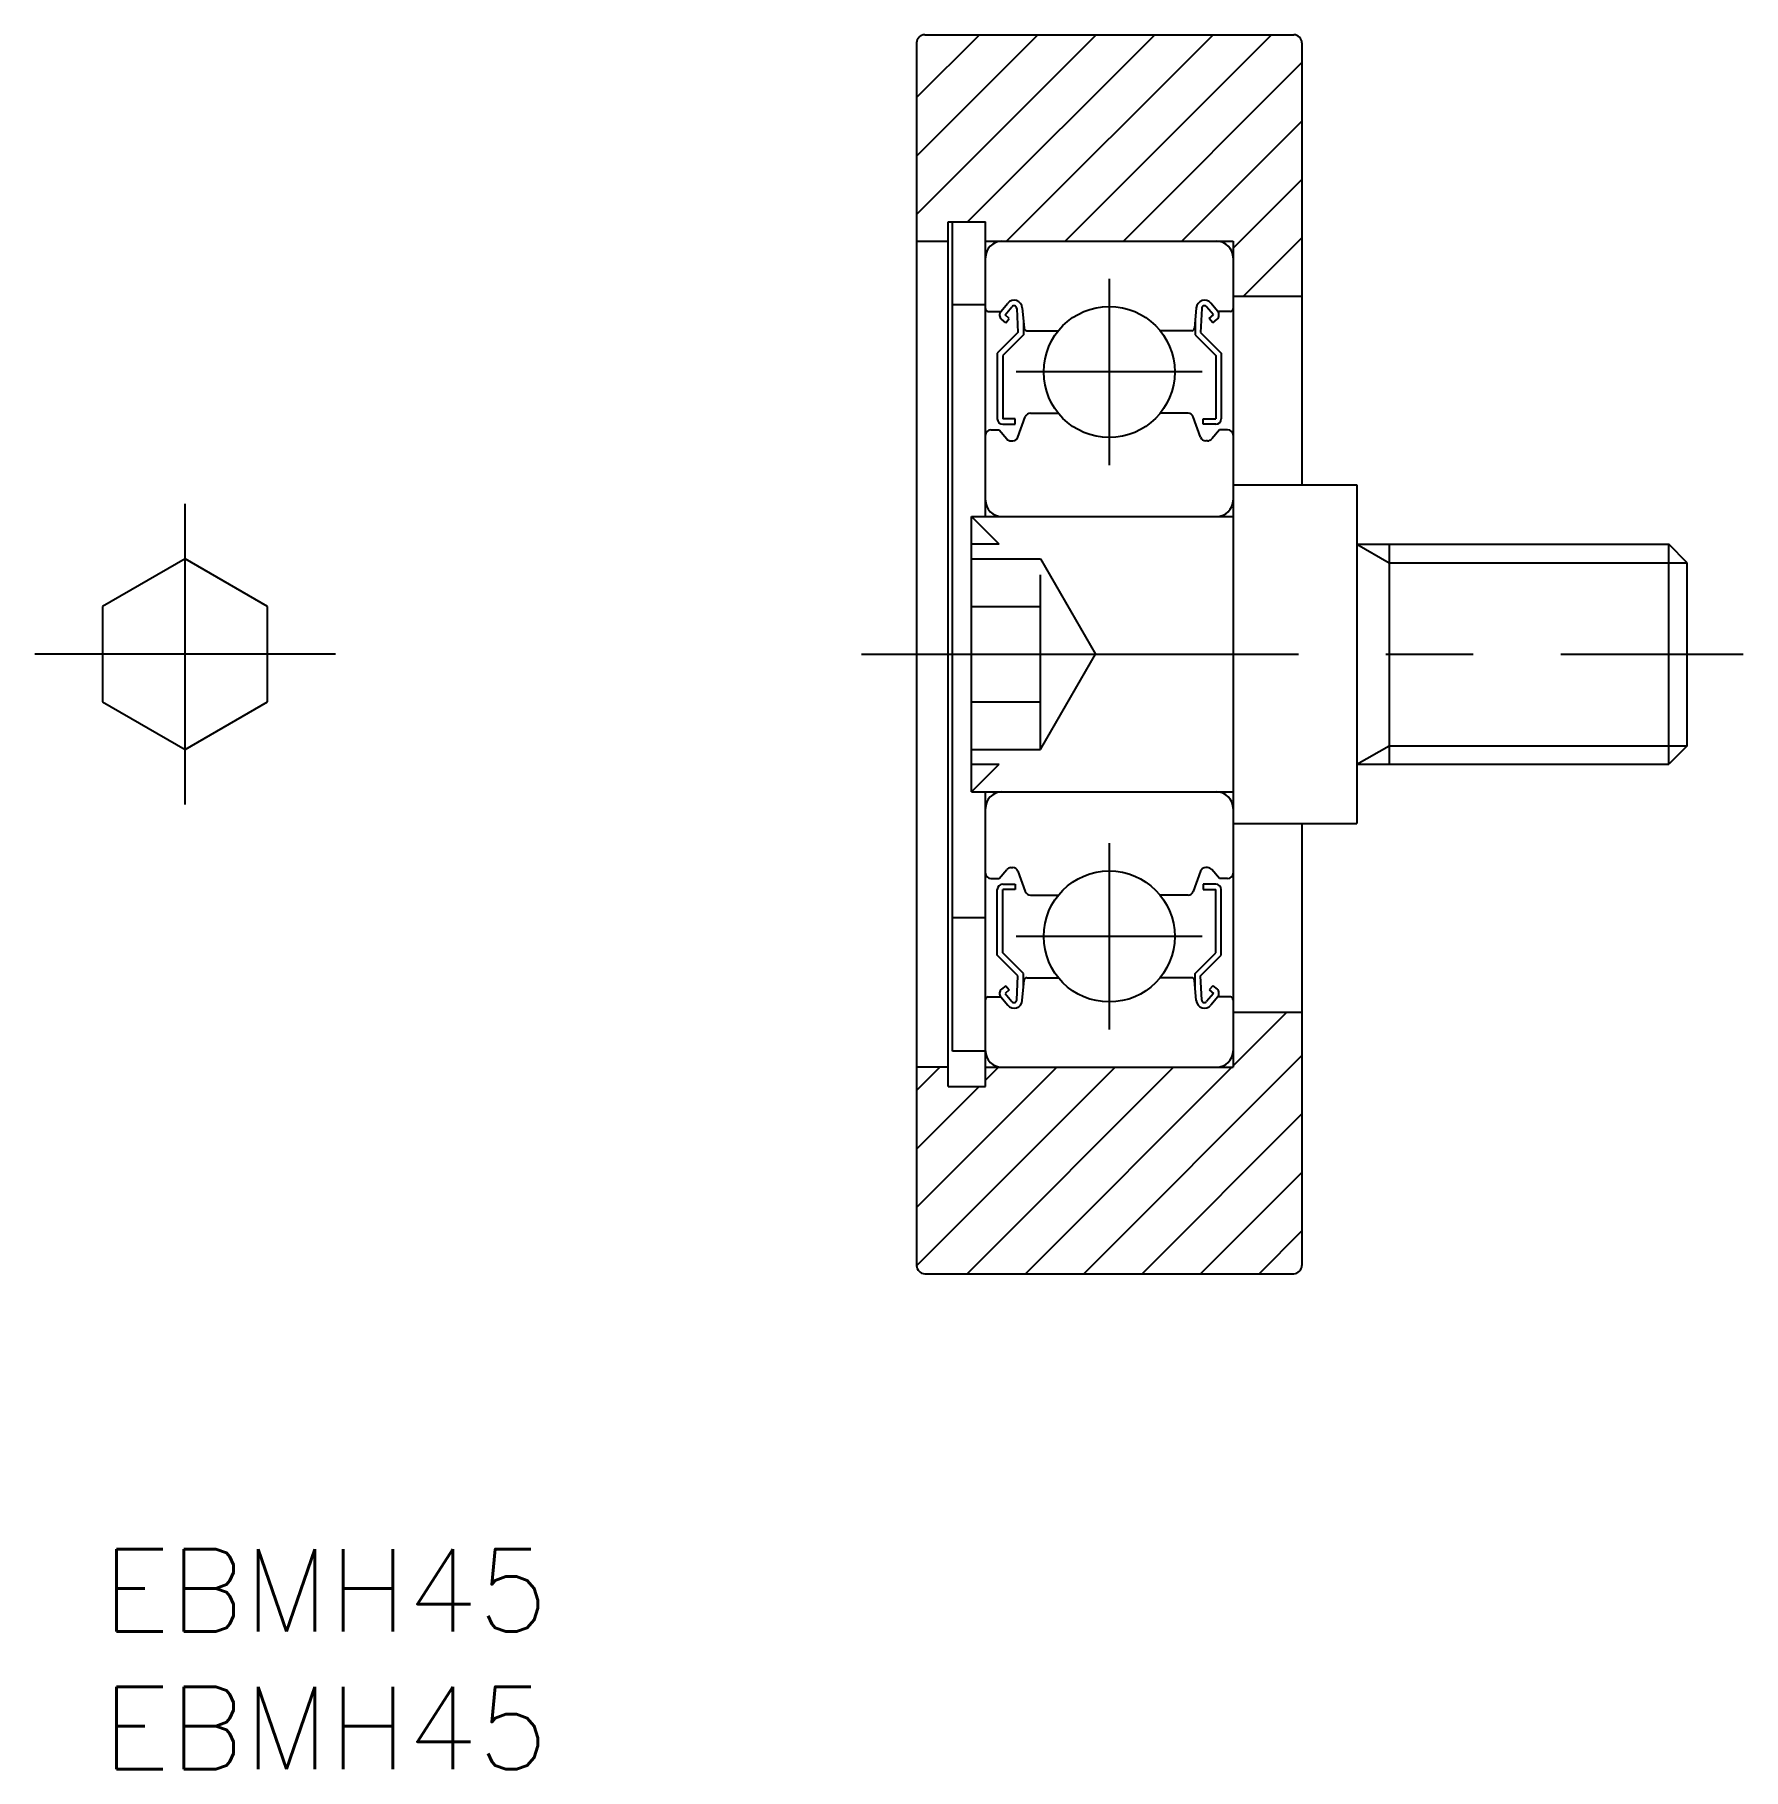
# Model space of a CAD drawing. Extents: x -2.5 to 59.6, y -8 to 55.
import ezdxf

# ---------------------------------------------------------------- set-up
doc = ezdxf.new("R2010")
doc.units = 0
doc.header["$LTSCALE"] = 0.5
doc.linetypes.add('CENTER', pattern=[50.8, 31.75, -6.35, 6.35, -6.35])
doc.linetypes.add('DASHED', pattern=[19.05, 12.7, -6.35])
for name, color, linetype in [('MSM_CENTER', 1, 'CENTER'), ('MSM_CONTINUOUS', 7, 'CONTINUOUS'), ('MSM_DASHED', 4, 'DASHED'), ('MSM_NARROW', 5, 'CONTINUOUS'), ('MSM_PART_NUMBER', 7, 'CONTINUOUS')]:
    doc.layers.add(name, color=color, linetype=linetype)
doc.styles.get("Standard").update_dxf_attribs({"font": 'txt.shx', "height": 3, "bigfont": 'bigfont.shx'})

# ---------------------------------------------------------------- blocks, each defined once
blk = doc.blocks.new('*U10')
at = {"layer": 'MSM_PART_NUMBER'}
blk.add_text('EBMH45', height=3, dxfattribs=at).set_placement((0, -3))
blk = doc.blocks.new('*U11')
at = {"layer": 'MSM_PART_NUMBER'}
blk.add_text('EBMH45', height=3, dxfattribs=at).set_placement((0, -8))

msp = doc.modelspace()

# ---------------------------------------------------------------- linework, layer by layer
at = {"layer": 'MSM_CENTER'}
for p, q in [((36.576, 46.131), (36.576, 39.369)), ((39.957, 42.75), (33.195, 42.75)), ((3, 27.036), (3, 37.964)), ((8.464, 32.5), (-2.464, 32.5)), ((27.576, 32.5), (59.611, 32.5)), ((36.576, 25.631), (36.576, 18.869)), ((39.957, 22.25), (33.195, 22.25))]:
    msp.add_line(p, q, dxfattribs=at)
at = {"layer": 'MSM_CONTINUOUS'}
for p, q in [((29.876, 55), (43.276, 55)), ((29.576, 54.7), (29.576, 10.3)), ((43.576, 54.7), (43.576, 38.649)), ((30.726, 48.2), (32.076, 48.2)), ((30.726, 16.8), (30.726, 48.2)), ((30.876, 18.08), (30.876, 48.2)), ((32.076, 37.5), (32.076, 48.2)), ((29.576, 47.5), (30.726, 47.5)), ((32.076, 47.5), (41.076, 47.5)), ((41.076, 47.5), (41.076, 17.5)), ((41.076, 45.5), (43.576, 45.5)), ((30.876, 45.2), (32.076, 45.2)), ((32.176, 44.95), (32.636, 44.95)), ((32.636, 44.95), (32.886, 45.247)), ((32.789, 44.821), (33.04, 45.119)), ((32.942, 44.693), (32.789, 44.821)), ((33.216, 45.06), (33.259, 44.183)), ((33.415, 45.081), (33.479, 44.341)), ((39.738, 45.081), (39.673, 44.341)), ((39.936, 45.06), (39.893, 44.183)), ((40.363, 44.821), (40.113, 45.119)), ((40.21, 44.693), (40.363, 44.821)), ((40.516, 44.95), (40.267, 45.247)), ((40.976, 44.95), (40.516, 44.95)), ((33.259, 44.183), (32.509, 43.433)), ((32.814, 44.54), (32.661, 44.668)), ((33.459, 44.1), (32.709, 43.35)), ((32.814, 44.54), (32.942, 44.693)), ((33.459, 44.57), (33.459, 44.1)), ((33.579, 44.25), (34.727, 44.25)), ((39.574, 44.25), (38.426, 44.25)), ((39.693, 44.57), (39.693, 44.1)), ((39.693, 44.1), (40.443, 43.35)), ((39.893, 44.183), (40.643, 43.433)), ((40.338, 44.54), (40.21, 44.693)), ((40.338, 44.54), (40.491, 44.668)), ((32.509, 43.433), (32.509, 41.05)), ((32.709, 43.35), (32.709, 41.05)), ((40.443, 43.35), (40.443, 41.05)), ((40.643, 43.433), (40.643, 41.05)), ((33.159, 41.05), (32.709, 41.05)), ((33.159, 40.85), (33.159, 41.05)), ((33.258, 40.382), (33.526, 41.118)), ((33.714, 41.25), (34.727, 41.25)), ((39.438, 41.25), (38.426, 41.25)), ((39.894, 40.382), (39.626, 41.118)), ((39.993, 40.85), (39.993, 41.05)), ((39.993, 41.05), (40.443, 41.05)), ((32.276, 40.65), (32.576, 40.65)), ((32.576, 40.65), (32.852, 40.321)), ((32.709, 40.85), (33.159, 40.85)), ((40.443, 40.85), (39.993, 40.85)), ((40.576, 40.65), (40.301, 40.321)), ((40.876, 40.65), (40.576, 40.65)), ((33.005, 40.25), (33.07, 40.25)), ((40.147, 40.25), (40.082, 40.25)), ((41.076, 38.649), (45.576, 38.649)), ((45.576, 38.649), (45.576, 26.351)), ((31.576, 37.5), (41.076, 37.5)), ((31.576, 27.5), (31.576, 37.5)), ((3, 35.964), (0, 34.232)), ((6, 34.232), (3, 35.964)), ((45.576, 36.5), (56.9, 36.5)), ((46.748, 36.5), (46.748, 28.5)), ((56.9, 28.5), (56.9, 36.5)), ((57.576, 35.823), (56.9, 36.5)), ((57.576, 29.176), (57.576, 35.823)), ((0, 34.232), (0, 30.768)), ((6, 30.768), (6, 34.232)), ((0, 30.768), (3, 29.036)), ((3, 29.036), (6, 30.768)), ((57.576, 29.176), (56.9, 28.5)), ((45.576, 28.5), (56.9, 28.5)), ((31.576, 27.5), (41.076, 27.5)), ((32.076, 16.8), (32.076, 27.5)), ((41.076, 26.351), (45.576, 26.351)), ((43.576, 26.351), (43.576, 10.3)), ((32.576, 24.35), (32.852, 24.679)), ((33.005, 24.75), (33.07, 24.75)), ((33.258, 24.618), (33.526, 23.882)), ((39.894, 24.618), (39.626, 23.882)), ((40.147, 24.75), (40.082, 24.75)), ((40.576, 24.35), (40.301, 24.679)), ((32.276, 24.35), (32.576, 24.35)), ((32.509, 21.567), (32.509, 23.95)), ((32.709, 24.15), (33.159, 24.15)), ((33.159, 23.95), (32.709, 23.95)), ((32.709, 21.65), (32.709, 23.95)), ((33.159, 24.15), (33.159, 23.95)), ((39.993, 24.15), (39.993, 23.95)), ((40.443, 24.15), (39.993, 24.15)), ((39.993, 23.95), (40.443, 23.95)), ((40.443, 21.65), (40.443, 23.95)), ((40.876, 24.35), (40.576, 24.35)), ((40.643, 21.567), (40.643, 23.95)), ((33.714, 23.75), (34.727, 23.75)), ((39.438, 23.75), (38.426, 23.75)), ((32.076, 22.924), (30.876, 22.924)), ((33.259, 20.817), (32.509, 21.567)), ((33.459, 20.9), (32.709, 21.65)), ((39.693, 20.9), (40.443, 21.65)), ((39.893, 20.817), (40.643, 21.567)), ((33.216, 19.94), (33.259, 20.817)), ((33.459, 20.43), (33.459, 20.9)), ((39.693, 20.43), (39.693, 20.9)), ((39.936, 19.94), (39.893, 20.817)), ((32.814, 20.46), (32.661, 20.332)), ((32.942, 20.307), (32.789, 20.179)), ((32.789, 20.179), (33.04, 19.881)), ((32.814, 20.46), (32.942, 20.307)), ((33.415, 19.919), (33.479, 20.659)), ((33.579, 20.75), (34.727, 20.75)), ((39.574, 20.75), (38.426, 20.75)), ((39.738, 19.919), (39.673, 20.659)), ((40.363, 20.179), (40.113, 19.881)), ((40.338, 20.46), (40.21, 20.307)), ((40.21, 20.307), (40.363, 20.179)), ((40.338, 20.46), (40.491, 20.332)), ((32.176, 20.05), (32.636, 20.05)), ((32.636, 20.05), (32.886, 19.753)), ((40.516, 20.05), (40.267, 19.753)), ((40.976, 20.05), (40.516, 20.05)), ((41.076, 19.5), (43.576, 19.5)), ((32.076, 18.08), (30.876, 18.08)), ((30.726, 17.5), (29.576, 17.5)), ((32.076, 17.5), (41.076, 17.5)), ((30.726, 16.8), (32.076, 16.8)), ((29.876, 10), (43.276, 10))]:
    msp.add_line(p, q, dxfattribs=at)
for centre in [(36.576, 42.75), (36.576, 22.25)]:
    msp.add_circle(centre, 2.381, dxfattribs=at)
for centre, radius, start, end in [((29.876, 54.7), 0.3, 90, 180), ((43.276, 54.7), 0.3, 0, 90), ((32.676, 46.9), 0.6, 90, 180), ((40.476, 46.9), 0.6, 0, 90), ((32.176, 45.05), 0.1, 180, 270), ((32.789, 44.821), 0.2, 140.00293, 230.08703), ((33.116, 45.055), 0.3, 4.99676, 140.00293), ((33.116, 45.055), 0.1, 2.81982, 140.00215), ((40.037, 45.055), 0.3, 39.99707, 175.00324), ((40.036, 45.055), 0.1, 39.99785, 177.18018), ((40.363, 44.821), 0.2, 309.91297, 39.99707), ((40.976, 45.05), 0.1, 270, 0), ((33.579, 44.35), 0.1, 184.99676, 269.9995), ((39.574, 44.35), 0.1, 270.0005, 355.00324), ((32.709, 41.05), 0.2, 180, 270), ((33.714, 41.05), 0.2, 90, 159.99139), ((39.438, 41.05), 0.2, 20.00861, 90), ((40.443, 41.05), 0.2, 270, 0), ((32.276, 40.45), 0.2, 90, 180), ((33.005, 40.45), 0.2, 219.99503, 270), ((33.07, 40.45), 0.2, 270, 339.99139), ((40.082, 40.45), 0.2, 200.00861, 270), ((40.147, 40.45), 0.2, 270, 320.00497), ((40.876, 40.45), 0.2, 0, 90), ((32.676, 38.1), 0.6, 180, 270), ((40.476, 38.1), 0.6, 270, 0), ((32.676, 26.9), 0.6, 90, 180), ((40.476, 26.9), 0.6, 0, 90), ((33.005, 24.55), 0.2, 90, 140.00497), ((33.07, 24.55), 0.2, 20.00861, 90), ((40.082, 24.55), 0.2, 90, 159.99139), ((40.147, 24.55), 0.2, 39.99503, 90), ((32.276, 24.55), 0.2, 180, 270), ((32.709, 23.95), 0.2, 90, 180), ((40.443, 23.95), 0.2, 0, 90), ((40.876, 24.55), 0.2, 270, 0), ((33.714, 23.95), 0.2, 200.00861, 270), ((39.438, 23.95), 0.2, 270, 339.99139), ((32.789, 20.179), 0.2, 129.91297, 219.99707), ((33.579, 20.65), 0.1, 90.0005, 175.00324), ((39.574, 20.65), 0.1, 4.99676, 89.9995), ((40.363, 20.179), 0.2, 320.00293, 50.08703), ((32.176, 19.95), 0.1, 90, 180), ((33.116, 19.945), 0.3, 219.99707, 355.00324), ((33.116, 19.945), 0.1, 219.99785, 357.18018), ((40.037, 19.945), 0.3, 184.99676, 320.00293), ((40.036, 19.945), 0.1, 182.81982, 320.00215), ((40.976, 19.95), 0.1, 0, 90), ((32.676, 18.1), 0.6, 180, 270), ((40.476, 18.1), 0.6, 270, 0), ((29.876, 10.3), 0.3, 180, 270), ((43.276, 10.3), 0.3, 270, 0)]:
    msp.add_arc(centre, radius, start, end, dxfattribs=at)
at = {"layer": 'MSM_DASHED'}
for p, q in [((32.576, 36.5), (31.576, 37.5)), ((32.576, 36.5), (31.576, 36.5)), ((31.576, 35.964), (34.076, 35.964)), ((34.076, 35.964), (36.076, 32.5)), ((34.076, 29.036), (34.076, 35.964)), ((31.576, 34.232), (34.076, 34.232)), ((34.076, 29.036), (36.076, 32.5)), ((31.576, 30.768), (34.076, 30.768)), ((31.576, 29.036), (34.076, 29.036)), ((31.576, 28.5), (32.576, 28.5)), ((31.576, 27.5), (32.576, 28.5))]:
    msp.add_line(p, q, dxfattribs=at)
at = {"layer": 'MSM_NARROW'}
for p, q in [((29.576, 50.592), (33.984, 55)), ((29.576, 48.471), (36.106, 55)), ((29.576, 52.713), (31.863, 55)), ((31.427, 48.2), (38.227, 55)), ((32.848, 47.5), (40.348, 55)), ((34.97, 47.5), (42.47, 55)), ((37.091, 47.5), (43.576, 53.985)), ((39.212, 47.5), (43.576, 51.864)), ((41.076, 47.243), (43.576, 49.743)), ((41.455, 45.5), (43.576, 47.621)), ((45.576, 36.5), (46.748, 35.823)), ((46.748, 35.823), (57.576, 35.823)), ((45.576, 28.5), (46.748, 29.176)), ((46.748, 29.176), (57.576, 29.176)), ((41.076, 17.544), (43.032, 19.5)), ((35.653, 10), (43.576, 17.923)), ((29.576, 16.651), (30.425, 17.5)), ((29.576, 12.408), (34.668, 17.5)), ((29.576, 10.287), (36.789, 17.5)), ((31.411, 10), (38.911, 17.5)), ((32.076, 17.029), (32.558, 17.512)), ((33.532, 10), (41.032, 17.5)), ((29.576, 14.529), (31.847, 16.8)), ((37.775, 10), (43.576, 15.802)), ((39.896, 10), (43.576, 13.68)), ((42.017, 10), (43.576, 11.559))]:
    msp.add_line(p, q, dxfattribs=at)

# ---------------------------------------------------------------- block references
at = {"layer": 'MSM_CONTINUOUS'}
for name in ['*U10', '*U11']:
    msp.add_blockref(name, (0, 0), dxfattribs=at)

doc.saveas('drawing.dxf')
